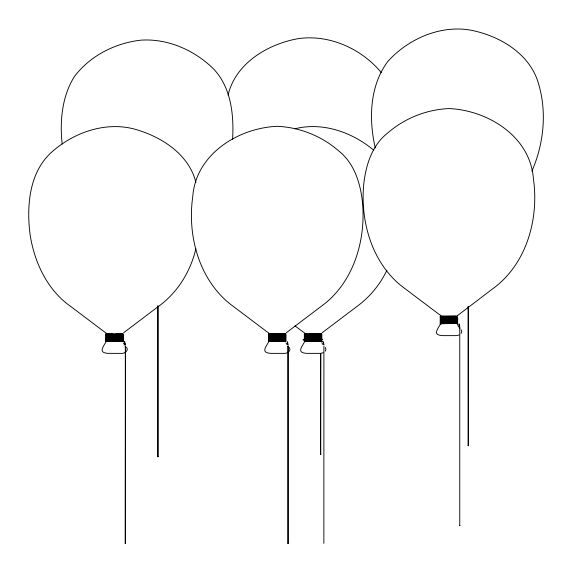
<?xml version="1.0" encoding="UTF-8"?>
<svg xmlns="http://www.w3.org/2000/svg" width="572" height="572" viewBox="0 0 572 572"><rect width="100%" height="100%" fill="white"/><g stroke="black" fill="none" stroke-linecap="round" stroke-linejoin="round"><path stroke-width="0.86" d="M232.597 139.311C234.041 114.715 231.074 86.729 212.941 68.34C194.072 49.993 167.539 38.41 141.019 40.154C115.265 42.993 90.019 55.763 74.324 76.662C61.94 96.496 59.703 121.257 62.148 144.072M106.363 338.009L123.438 337.566L122.022 337.437M269.04 338.009L283.312 337.73M304.912 338.023L305.813 337.995L304.883 338.038M289.389 347.454C291.77 351.065 286.551 354.039 283.369 353.367L271.092 353.367C253.703 352.423 279.086 338.231 266.888 331.731L233.576 306.599C199.614 282.168 186.972 236.501 192.778 196.468C195.838 154.297 238.174 127.971 277.234 126.305C299.664 127.27 321.636 136.036 338.56 150.793C354.433 163.22 360.532 183.519 362.519 202.795C365.966 241.019 353.181 283.519 320.885 306.599L286.358 332.711M323.201 352.731L320.635 353.36L306.964 353.367C289.582 352.423 314.957 338.231 302.76 331.731L294.966 325.854M456.435 317.596L456.027 319.884L456.384 322.186M228.064 95.131C235.457 63.413 267.524 44.216 297.705 38.739C328.771 33.955 361.533 48.584 381.252 72.565M195.903 248.663C190.547 271.586 177.47 292.814 158.208 306.599L123.688 332.711M125.168 543.271L125.368 346.039L125.561 543.271L125.168 543.271L125.533 543.3M125.554 346.124L125.168 346.117M287.845 543.271L288.038 346.039L288.238 543.271L287.845 543.271L288.209 543.3M288.231 346.124L287.852 346.132M122.336 334.613L121.629 337.623L122.229 340.597M285.013 334.613L284.305 337.623L284.906 340.597M320.885 334.613L320.177 337.623L320.778 340.597M531.946 171.114C544.251 142.678 547.361 109.845 537.43 80.209C527.448 51.88 497.812 35.171 469.605 29.944C439.46 25.182 408.115 39.082 387.938 61.297C369.626 85.614 368.618 119.255 375.275 147.941M158.101 456.699L157.736 456.663L158.129 456.663L158.129 305.891M320.871 353.61L320.67 454.49L320.477 353.618M468.447 306.456L468.253 445.695L468.053 306.463M386.922 270.163C380.151 284.599 369.619 297.197 356.756 306.599L322.229 332.711M325.261 351.158L325.89 349.306L325.261 347.454M461.111 333.419L461.74 331.567L461.111 329.715M107.071 340.826L105.648 340.683L110.253 340.49M457.564 315.558L492.606 288.867C526.569 264.428 539.21 218.761 533.404 178.729C530.344 136.558 488.009 110.239 448.956 108.573C426.519 109.531 404.547 118.304 387.623 133.054C371.75 145.481 365.651 165.787 363.663 185.063C360.217 223.287 373.008 265.787 405.298 288.867L438.61 313.999C450.808 320.492 425.432 334.692 442.814 335.628L456.485 335.628L459.051 334.992M305.813 337.995L321.814 337.516M269.026 334.019L268.597 333.948M304.468 333.948L307.057 333.905M440.318 316.209L441.613 316.287M321.421 339.403L321.829 339.31M320.484 454.411L320.871 454.425M468.06 445.617L468.447 445.631M304.762 335.285L304.34 335.371M122.715 334.877L121.8 334.906L122.658 334.899M321.264 334.892L320.349 334.906M304.69 335.242L321.836 334.834M106.363 339.811C108.98 339.868 103.761 339.875 106.228 339.761M440.733 323.766L440.061 323.766L441.491 323.838M321.829 338.51L315.265 338.588M457.679 320.77L457.243 320.627M268.475 336.179L269.755 336.35M321.822 340.297L320.549 340.118M106.363 340.697L110.339 340.605M272.93 340.49L268.325 340.683L269.748 340.826M321.807 335.821L320.556 335.65M457.657 318.089L456.406 317.91M321.929 337.594L320.57 337.437M121.893 336.686L105.806 337.165M284.563 336.686L268.483 337.165M122.873 339.403L123.28 339.31M321.929 339.389L320.499 339.225M106.235 335.235L105.791 335.371M268.89 335.285L268.468 335.371M107.2 335.306L123.287 334.834M321.922 334.913L320.592 334.756M123.28 338.51L122.515 338.46L123.051 338.538M321.9 338.495L320.506 338.588M457.75 320.756L456.356 320.856M105.806 336.179L107.078 336.35M304.354 336.179L305.627 336.35M123.273 340.297L122 340.118M285.95 340.297L284.677 340.118M321.893 340.29L321.593 340.326M317.331 340.347L304.197 340.683L305.62 340.826M121.879 334.141L105.648 334.42L107.071 334.563M269.898 334.456L268.99 334.405L273.001 334.341L268.325 334.42L269.748 334.563M105.734 336.186L123.438 335.778L122.008 335.65M271.092 336.057L286.114 335.778L284.684 335.65M321.886 335.814L304.275 336.186M457.736 318.075L440.597 318.532L441.613 318.504M294.945 128.779C322.658 121.757 352.402 132.282 373.759 150.236M107.064 339.039L105.641 338.91L120.671 338.624M456.27 320.706L457.264 320.678L440.032 321.171L441.455 321.3M269.769 338.145L268.318 338.016L286.114 337.566L284.699 337.437M105.92 333.948L107.157 333.919M123.316 339.396L122.036 339.225M285.55 339.403L285.95 339.31M123.309 334.927L122.043 334.756M269.848 335.349L268.976 335.364L285.964 334.834M122.83 336.579L121.815 336.693L123.438 336.679L106.199 337.072L107.243 337.137M285.507 336.579L284.484 336.693L286.107 336.679L268.876 337.072L269.92 337.137M321.407 336.629L320.356 336.651L321.979 336.665L304.204 337.101L305.598 337.244M285.542 338.417L286.114 338.46L284.634 338.588M321.414 338.417L320.449 338.481M106.485 336.236L107.214 336.243M440.426 318.411L457.221 318.075M123.352 338.495L106.12 338.824M122.973 340.34L123.38 340.218M268.404 336.186L271.157 336.057M456.277 316.409L440.032 316.695L441.47 316.824M320.427 334.141L304.182 334.434L305.62 334.563M440.497 318.404L440.04 318.49L441.477 318.618M285.65 340.34L286.021 340.29M320.585 338.588L304.182 338.91L305.605 339.039M453.181 322.608L440.04 322.965L441.47 323.094M456.249 318.018L457.436 318.118M268.497 338.86L269.734 339.039M122.944 339.446L106.156 339.718M457.25 321.714L457.671 321.571M440.633 317.496L440.19 317.639M285.314 334.87L286.036 334.849M321.185 334.87L315.258 335.013M456.306 321.6L457.271 321.664L440.04 322.072L457.335 321.707M285.614 339.446L268.318 339.811L269.777 339.932M320.456 339.339C330.995 339.21 292.721 339.811 305.655 339.932M323.909 346.182L323.859 543.328M440.676 316.309L442.907 316.166M268.804 333.934L269.834 333.919M440.233 316.216L440.705 316.194M105.834 333.948L106.306 333.934M121.872 339.375L107.021 339.675M268.504 333.948L268.983 333.934M304.383 333.948L304.855 333.934M305.741 339.782L320.62 339.482M441.412 317.467L456.384 317.274M107.014 335.199L121.879 334.899M269.684 335.199L284.556 334.899M305.827 335.306L304.847 335.364L310.918 335.199M440.54 317.503L441.491 317.46M107.236 334.413L106.192 334.484L121.986 334.255M441.505 320.148L440.04 320.284L441.491 320.406M106.213 335.285L107.093 335.199M121.843 335.793L122.901 335.821L108.415 336.057M107.264 337.995L105.641 338.002L107.1 338.145M121.857 337.587L122.887 337.616L107.114 337.88M121.836 340.268L122.88 340.204L121.865 340.233M268.819 335.242L269.762 335.199M284.477 334.906L285.521 334.834L284.72 334.756M305.784 334.413L304.74 334.484L320.534 334.255M269.92 336.2L269.026 336.207L283.326 335.943M284.52 335.793L285.571 335.821L284.527 335.757M320.399 335.757L321.443 335.821L304.733 336.136L305.791 336.2M269.097 338.031L269.934 337.995M284.534 337.587L285.557 337.616L284.513 337.544M305.763 337.101L304.747 337.072L310.925 336.987M284.713 338.588L268.49 338.96M305.655 337.88L304.218 337.988L305.641 338.145M320.406 337.587L321.428 337.616L305.577 337.888M305.777 338.889L304.733 338.96L310.925 338.774M269.912 340.676L269.026 340.683L273.008 340.605M320.542 339.489L321.485 339.446M284.477 341.169L268.318 341.47L269.769 341.577M305.784 340.676L304.74 340.748L317.424 340.454M320.377 340.268L321.428 340.204L317.288 340.347M269.87 339.782L283.304 339.525M442.799 320.113L457.278 319.877L456.234 319.805M441.627 321.192L440.583 321.221L455.062 320.892M284.577 338.481L268.883 338.817L269.905 338.931M442.95 317.531L440.612 317.546L441.577 317.61M456.277 317.16L444.623 317.388M441.427 320.148L442.864 320.106M454.997 320.892L456.435 320.849M456.227 322.536L453.138 322.608M453.224 322.715L456.427 322.644M456.277 323.43L441.512 323.652M456.377 323.537L440.569 323.673L441.598 323.723M108.48 336.057L107.128 336.093M122.029 340.383L112.276 340.454M121.879 341.162L105.648 341.47L107.093 341.577M121.986 341.277L106.349 341.441M320.434 336.686L315.258 336.801M275.032 340.569L284.706 340.383M284.656 341.277L268.804 341.534L269.877 341.463M317.374 340.454L320.577 340.383M320.427 341.162L304.19 341.47L305.641 341.577M320.527 341.277L304.676 341.534L305.748 341.463M444.73 322.865L440.647 322.923L441.62 322.98M444.687 322.865L453.274 322.715M120.592 340.419L110.289 340.605M110.21 340.497L112.305 340.454M272.88 340.497L274.975 340.454M272.966 340.605L275.053 340.569M106.285 334.041L107.221 334.027M268.954 334.041L269.891 334.027M304.826 334.041L305.763 334.027M274.953 340.454L285.55 340.204L284.541 340.233M110.224 333.891L121.986 333.912M272.901 333.891L284.656 333.912M308.773 333.891L320.427 333.805M456.277 316.066L442.842 316.166M441.534 316.295L442.957 316.273M456.384 316.18L442.892 316.28M456.384 316.516L451.172 316.559M107.078 333.919L108.566 334.012M121.879 333.805L116.724 333.848M269.748 333.919L271.185 333.905M284.556 333.805L271.121 333.905M269.812 334.027L271.235 334.012M284.556 334.141L272.937 334.227M284.663 334.255L272.951 334.341M305.684 334.027L307.107 334.012M320.534 333.912L306.992 333.905M108.444 333.905L110.274 333.891M108.494 334.012L112.334 333.984M271.171 334.012L272.994 333.998M446.732 316.588L440.59 316.745L441.62 316.716M456.349 321.485L457.8 321.593M284.627 339.225L286.021 339.318M441.512 317.725L440.419 317.667M305.662 335.457L304.569 335.399M269.791 335.457L268.397 335.364M107.114 335.457L105.72 335.364M456.449 318.804L457.829 318.94L440.597 319.333L441.641 319.398M456.284 318.911L457.25 318.89L440.047 319.39L441.448 319.512M320.599 336.543L321.464 336.579M284.727 336.543L285.592 336.579M122.058 336.543L122.923 336.579M456.42 319.698L457.436 319.748M457.335 320.635L456.463 320.599M440.747 320.256L457.664 319.784M441.591 320.299L440.547 320.363M456.399 322.386L457.714 322.472M321.485 338.374L320.613 338.338M269.727 337.244L268.411 337.158M285.614 338.374L284.742 338.338M107.05 337.244L105.734 337.158M123.016 338.381L122.072 338.338M107.236 338.931L106.263 338.867M440.49 317.674L440.118 317.624M304.64 335.414L304.268 335.364M457.364 319.741L457.793 319.798M124.574 341.548L125.482 344.887M124.474 341.92L125.039 344.358M459.023 323.823L459.924 327.742M323.173 341.563L324.031 344.887M287.43 341.627L288.159 344.887M126.455 347.154C129.436 350.657 124.024 354.168 120.692 353.367L108.423 353.367C91.034 352.423 116.409 338.231 104.218 331.731L70.907 306.599C47.297 290.083 34.42 262.484 30.102 234.642C26.341 205.648 29.222 170.806 53.225 150.793C76.162 131.038 109.116 120.492 138.631 130.337C163.714 138.231 189.339 155.498 195.903 182.439M458.994 327.248L457.836 325.447M124.596 344.988L123.438 343.186M322.737 344.401L321.986 343.186M286.858 344.401L286.114 343.186M459.023 324.388L459.488 327.177M323.173 342.127L323.588 344.358M287.38 342.363L287.716 344.358M459.759 328.371L459.759 525.532M320.871 333.984L320.871 341.119M320.477 334.885L320.477 340.233M157.736 305.898L157.736 456.663M122.98 341.627L123.259 341.656A1.995 1.866 -20.8 0 0 122.901 341.656L122.894 341.756A1.995 1.866 -20.8 0 0 123.252 341.756L122.994 341.577M285.65 341.627L285.928 341.656A1.995 1.866 -20.8 0 0 285.571 341.656L285.571 341.756A1.995 1.866 -20.8 0 0 285.928 341.756L285.664 341.577M321.521 341.627L321.979 341.706L321.521 341.627M457.371 323.888L457.729 323.931A1.995 1.866 -20.8 0 0 457.3 323.916L457.293 324.017A1.995 1.866 -20.8 0 0 457.65 324.017L457.371 323.888M321.907 341.677L321.872 341.77A1.995 1.866 -20.8 0 1 321.443 341.756L321.45 341.656A1.995 1.866 -20.8 0 1 321.8 341.656L321.964 341.691M122.715 338.452L121.822 338.481L122.744 338.438M459.573 328.364L459.959 328.371L459.595 328.342M459.573 525.518L459.959 525.532L459.595 525.504M122.73 339.339L121.829 339.332L122.715 339.368M285.407 339.339L284.506 339.332L285.392 339.368M122.744 333.812L122.951 333.884A2.145 2.059 26.5 0 0 123.223 333.884L123.28 333.783A2.031 1.945 26.5 0 0 122.93 333.783L122.744 333.812M285.414 333.812L285.621 333.884A2.145 2.059 26.5 0 0 285.9 333.884L286.029 333.798A2.031 1.945 26.5 0 0 285.6 333.783L285.414 333.812M321.285 333.812L321.5 333.884A2.145 2.059 26.5 0 0 321.771 333.884L321.829 333.783A2.031 1.945 26.5 0 0 321.471 333.783L321.328 333.798M457.135 316.073L457.35 316.144A2.145 2.059 26.5 0 0 457.621 316.144L457.679 316.044A2.031 1.945 26.5 0 0 457.321 316.044L457.178 316.059M269.04 339.811L269.941 339.825L269.04 339.811M304.89 339.825L305.813 339.825L304.89 339.825M285.342 338.445L284.498 338.481L285.407 338.481"/></g></svg>
